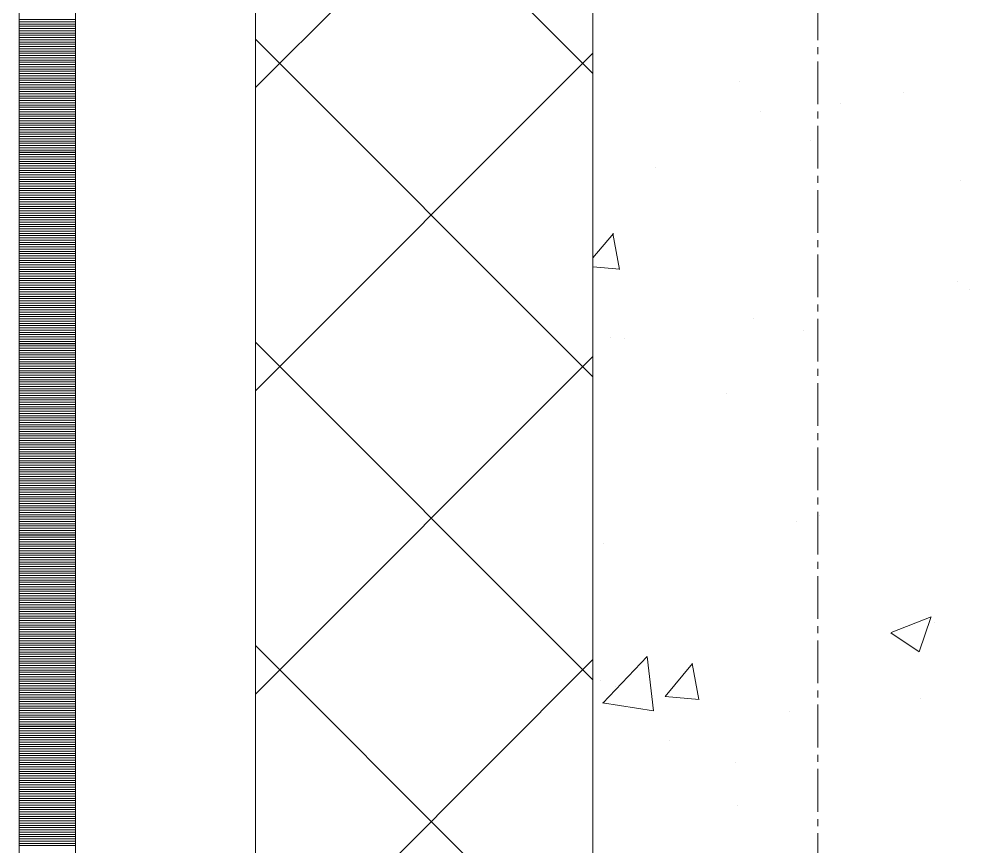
# Model space of a CAD drawing. Header units: millimetres. Extents: x 470010 to 1231400, y -134005 to 421770.
# Drawn here: x 806167.7 to 806595.1, y 146546.5 to 146914.1 of the extents above; entities that cross this region are included whole.
import ezdxf
from ezdxf.enums import TextEntityAlignment as Align

# ---------------------------------------------------------------- set-up
doc = ezdxf.new("R2010")
doc.units = ezdxf.units.MM
doc.linetypes.add('CENTER2', pattern=[28.575, 19.05, -3.175, 3.175, -3.175])
doc.linetypes.add('DASHED', pattern=[19.05, 12.7, -6.35])
doc.layers.get('Defpoints').update_dxf_attribs({"color": 140})
doc.layers.add('АР_Делит', color=120, linetype='Continuous', lineweight=0, plot=False)
for name, color, linetype, lineweight in [('АР_Стены ПЕНОблок', 52, 'Continuous', 20), ('АР_Тонкая', 254, 'Continuous', 5), ('АР_Утеплитель', 31, 'Continuous', 0), ('АР_Штриховка', 8, 'Continuous', 0)]:
    doc.layers.add(name, color=color, linetype=linetype, lineweight=lineweight)
doc.layers.add('РД_Оси_100', color=7, linetype='Continuous', lineweight=0, true_color=0x525252)
doc.styles.add('style1', font='ARIALN.TTF')

# ---------------------------------------------------------------- blocks, each defined once
blk = doc.blocks.new('СОШ_2200_АР_ОСИ_М100_28.05.24')
at = {"layer": 'АР_Делит', "color": 251, "linetype": 'DASHED', "true_color": 0x636466}
blk.add_lwpolyline([(114955, 135155), (114955, -355), (93595.036, -355), (93595.036, 13855), (94145, 13855), (94145, 68320), (66055, 68320), (66055, 13857.73), (83455, 13857.73), (83455, -355), (45245, -355), (45245, 13145), (44695, 13145), (44695, 26755), (45245, 26755), (45245, 68320), (20455, 68320), (20455, 26755), (27955, 26755), (27955, 13145), (-355, 13145), (-355, 100855)], dxfattribs=at)
at = {"layer": 'РД_Оси_100', "color": 251, "linetype": 'CENTER2', "true_color": 0x636466}
blk.add_line((0, -6155), (0, 139938.679), dxfattribs=at)
blk = doc.blocks.new('A$C9108343f')
at = {"layer": 'АР_Стены ПЕНОблок', "color": 18, "linetype": 'Continuous', "lineweight": 20, "true_color": 0x000000}
blk.add_line((140704.09, 313879.49), (140704.09, 237679.49), dxfattribs=at)
at = {"layer": 'АР_Тонкая', "color": 18, "linetype": 'Continuous', "lineweight": 5, "true_color": 0x000000}
for p, q in [((140449.09, 313879.49), (140449.09, 237679.49)), ((140474.09, 313879.49), (140474.09, 237679.49)), ((140474.09, 237679.49), (140474.09, 313879.49)), ((140554.09, 237679.49), (140554.09, 313879.49))]:
    blk.add_line(p, q, dxfattribs=at)
at = {"layer": 'АР_Утеплитель', "color": 18, "linetype": 'Continuous', "lineweight": 0, "true_color": 0x000000}
for p, q in [((140554.09, 313879.49), (140554.09, 237679.49)), ((140704.09, 237679.49), (140704.09, 313879.49))]:
    blk.add_line(p, q, dxfattribs=at)
at = {"layer": 'АР_Штриховка', "color": 18, "linetype": 'Continuous', "lineweight": 0, "true_color": 0x000000}
for p, q in [((140704.09, 247256.28), (140554.09, 247406.28)), ((140554.09, 247249.99), (140704.09, 247399.99)), ((140449.09, 247280.24), (140474.09, 247280.24)), ((140449.09, 247279.24), (140474.09, 247279.24)), ((140449.09, 247278.24), (140474.09, 247278.24)), ((140449.09, 247277.24), (140474.09, 247277.24)), ((140449.09, 247276.24), (140474.09, 247276.24)), ((140449.09, 247275.24), (140474.09, 247275.24)), ((140449.09, 247274.24), (140474.09, 247274.24)), ((140449.09, 247273.24), (140474.09, 247273.24)), ((140449.09, 247272.24), (140474.09, 247272.24)), ((140449.09, 247271.24), (140474.09, 247271.24)), ((140449.09, 247270.24), (140474.09, 247270.24)), ((140704.09, 247121.57), (140554.09, 247271.57)), ((140449.09, 247269.24), (140474.09, 247269.24)), ((140449.09, 247268.24), (140474.09, 247268.24)), ((140449.09, 247267.24), (140474.09, 247267.24)), ((140449.09, 247266.24), (140474.09, 247266.24)), ((140449.09, 247265.24), (140474.09, 247265.24)), ((140554.09, 247115.29), (140704.09, 247265.29)), ((140449.09, 247264.24), (140474.09, 247264.24)), ((140449.09, 247263.24), (140474.09, 247263.24)), ((140449.09, 247262.24), (140474.09, 247262.24)), ((140449.09, 247261.24), (140474.09, 247261.24)), ((140449.09, 247260.24), (140474.09, 247260.24)), ((140449.09, 247259.24), (140474.09, 247259.24)), ((140449.09, 247258.24), (140474.09, 247258.24)), ((140449.09, 247257.24), (140474.09, 247257.24)), ((140449.09, 247256.24), (140474.09, 247256.24)), ((140449.09, 247255.24), (140474.09, 247255.24)), ((140449.09, 247254.24), (140474.09, 247254.24)), ((140449.09, 247253.24), (140474.09, 247253.24)), ((140449.09, 247252.24), (140474.09, 247252.24)), ((140769.19, 247252.65), (140769.19, 247252.65)), ((140449.09, 247251.24), (140474.09, 247251.24)), ((140449.09, 247250.24), (140474.09, 247250.24)), ((140449.09, 247249.24), (140474.09, 247249.24)), ((140449.09, 247248.24), (140474.09, 247248.24)), ((140449.09, 247247.24), (140474.09, 247247.24)), ((140449.09, 247246.24), (140474.09, 247246.24)), ((140449.09, 247245.24), (140474.09, 247245.24)), ((140449.09, 247244.24), (140474.09, 247244.24)), ((140842.21, 247247.71), (140842.21, 247247.71)), ((140449.09, 247243.24), (140474.09, 247243.24)), ((140449.09, 247242.24), (140474.09, 247242.24)), ((140449.09, 247241.24), (140474.09, 247241.24)), ((140449.09, 247240.24), (140474.09, 247240.24)), ((140813.93, 247243.05), (140813.93, 247243.05)), ((140449.09, 247239.24), (140474.09, 247239.24)), ((140449.09, 247238.24), (140474.09, 247238.24)), ((140449.09, 247237.24), (140474.09, 247237.24)), ((140449.09, 247236.24), (140474.09, 247236.24)), ((140449.09, 247235.24), (140474.09, 247235.24)), ((140778.63, 247239.34), (140778.63, 247239.34)), ((140449.09, 247234.24), (140474.09, 247234.24)), ((140449.09, 247233.24), (140474.09, 247233.24)), ((140449.09, 247232.24), (140474.09, 247232.24)), ((140449.09, 247231.24), (140474.09, 247231.24)), ((140449.09, 247230.24), (140474.09, 247230.24)), ((140449.09, 247229.24), (140474.09, 247229.24)), ((140449.09, 247228.24), (140474.09, 247228.24)), ((140449.09, 247227.24), (140474.09, 247227.24)), ((140449.09, 247226.24), (140474.09, 247226.24)), ((140449.09, 247225.24), (140474.09, 247225.24)), ((140449.09, 247224.24), (140474.09, 247224.24)), ((140449.09, 247223.24), (140474.09, 247223.24)), ((140800.62, 247226.5), (140800.62, 247226.5)), ((140449.09, 247222.24), (140474.09, 247222.24)), ((140449.09, 247221.24), (140474.09, 247221.24)), ((140449.09, 247220.24), (140474.09, 247220.24)), ((140449.09, 247219.24), (140474.09, 247219.24)), ((140449.09, 247218.24), (140474.09, 247218.24)), ((140449.09, 247217.24), (140474.09, 247217.24)), ((140449.09, 247216.24), (140474.09, 247216.24)), ((140449.09, 247215.24), (140474.09, 247215.24)), ((140449.09, 247214.24), (140474.09, 247214.24)), ((140731.89, 247214.66), (140731.89, 247214.66)), ((140449.09, 247213.24), (140474.09, 247213.24)), ((140449.09, 247212.24), (140474.09, 247212.24)), ((140449.09, 247211.24), (140474.09, 247211.24)), ((140449.09, 247210.24), (140474.09, 247210.24)), ((140449.09, 247209.24), (140474.09, 247209.24)), ((140449.09, 247208.24), (140474.09, 247208.24)), ((140449.09, 247207.24), (140474.09, 247207.24)), ((140449.09, 247206.24), (140474.09, 247206.24)), ((140449.09, 247205.24), (140474.09, 247205.24)), ((140867.48, 247208.93), (140867.48, 247208.93)), ((140449.09, 247204.24), (140474.09, 247204.24)), ((140449.09, 247203.24), (140474.09, 247203.24)), ((140449.09, 247202.24), (140474.09, 247202.24)), ((140449.09, 247201.24), (140474.09, 247201.24)), ((140449.09, 247200.24), (140474.09, 247200.24)), ((140449.09, 247199.24), (140474.09, 247199.24)), ((140449.09, 247198.24), (140474.09, 247198.24)), ((140449.09, 247197.24), (140474.09, 247197.24)), ((140449.09, 247196.24), (140474.09, 247196.24)), ((140449.09, 247195.24), (140474.09, 247195.24)), ((140449.09, 247194.24), (140474.09, 247194.24)), ((140449.09, 247193.24), (140474.09, 247193.24)), ((140449.09, 247192.24), (140474.09, 247192.24)), ((140449.09, 247191.24), (140474.09, 247191.24)), ((140449.09, 247190.24), (140474.09, 247190.24)), ((140449.09, 247189.24), (140474.09, 247189.24)), ((140449.09, 247188.24), (140474.09, 247188.24)), ((140449.09, 247187.24), (140474.09, 247187.24)), ((140449.09, 247186.24), (140474.09, 247186.24)), ((140449.09, 247185.24), (140474.09, 247185.24)), ((140449.09, 247184.24), (140474.09, 247184.24)), ((140704.09, 247174.42), (140713.15, 247185.21)), ((140715.85, 247169.24), (140712.92, 247185.16)), ((140449.09, 247183.24), (140474.09, 247183.24)), ((140449.09, 247182.24), (140474.09, 247182.24)), ((140449.09, 247181.24), (140474.09, 247181.24)), ((140449.09, 247180.24), (140474.09, 247180.24)), ((140449.09, 247179.24), (140474.09, 247179.24)), ((140449.09, 247178.24), (140474.09, 247178.24)), ((140449.09, 247177.24), (140474.09, 247177.24)), ((140449.09, 247176.24), (140474.09, 247176.24)), ((140449.09, 247175.24), (140474.09, 247175.24)), ((140449.09, 247174.24), (140474.09, 247174.24)), ((140449.09, 247173.24), (140474.09, 247173.24)), ((140449.09, 247172.24), (140474.09, 247172.24)), ((140449.09, 247171.24), (140474.09, 247171.24)), ((140449.09, 247170.24), (140474.09, 247170.24)), ((140449.09, 247169.24), (140474.09, 247169.24)), ((140449.09, 247168.24), (140474.09, 247168.24)), ((140449.09, 247167.24), (140474.09, 247167.24)), ((140704.09, 247170.33), (140716.08, 247169.28)), ((140449.09, 247166.24), (140474.09, 247166.24)), ((140449.09, 247165.24), (140474.09, 247165.24)), ((140449.09, 247164.24), (140474.09, 247164.24)), ((140449.09, 247163.24), (140474.09, 247163.24)), ((140866.19, 247163.76), (140866.19, 247163.76)), ((140449.09, 247162.24), (140474.09, 247162.24)), ((140449.09, 247161.24), (140474.09, 247161.24)), ((140449.09, 247160.24), (140474.09, 247160.24)), ((140449.09, 247159.24), (140474.09, 247159.24)), ((140449.09, 247158.24), (140474.09, 247158.24)), ((140871.59, 247160.19), (140871.59, 247160.19)), ((140449.09, 247157.24), (140474.09, 247157.24)), ((140449.09, 247156.24), (140474.09, 247156.24)), ((140449.09, 247155.24), (140474.09, 247155.24)), ((140449.09, 247154.24), (140474.09, 247154.24)), ((140449.09, 247153.24), (140474.09, 247153.24)), ((140449.09, 247152.24), (140474.09, 247152.24)), ((140449.09, 247151.24), (140474.09, 247151.24)), ((140449.09, 247150.24), (140474.09, 247150.24)), ((140449.09, 247149.24), (140474.09, 247149.24)), ((140449.09, 247148.24), (140474.09, 247148.24)), ((140449.09, 247147.24), (140474.09, 247147.24)), ((140449.09, 247146.24), (140474.09, 247146.24)), ((140775.39, 247147.53), (140775.39, 247147.53)), ((140449.09, 247145.24), (140474.09, 247145.24)), ((140449.09, 247144.24), (140474.09, 247144.24)), ((140449.09, 247143.24), (140474.09, 247143.24)), ((140449.09, 247142.24), (140474.09, 247142.24)), ((140449.09, 247141.24), (140474.09, 247141.24)), ((140797.53, 247141.95), (140797.53, 247141.95)), ((140449.09, 247140.24), (140474.09, 247140.24)), ((140449.09, 247139.24), (140474.09, 247139.24)), ((140449.09, 247138.24), (140474.09, 247138.24)), ((140449.09, 247137.24), (140474.09, 247137.24)), ((140704.09, 246986.87), (140554.09, 247136.87)), ((140711.81, 247139.16), (140711.81, 247139.16)), ((140718.06, 247138.34), (140718.06, 247138.34)), ((140449.09, 247136.24), (140474.09, 247136.24)), ((140449.09, 247135.24), (140474.09, 247135.24)), ((140449.09, 247134.24), (140474.09, 247134.24)), ((140449.09, 247133.24), (140474.09, 247133.24)), ((140449.09, 247132.24), (140474.09, 247132.24)), ((140449.09, 247131.24), (140474.09, 247131.24)), ((140449.09, 247130.24), (140474.09, 247130.24)), ((140449.09, 247129.24), (140474.09, 247129.24)), ((140554.09, 246980.58), (140704.09, 247130.58)), ((140449.09, 247128.24), (140474.09, 247128.24)), ((140449.09, 247127.24), (140474.09, 247127.24)), ((140449.09, 247126.24), (140474.09, 247126.24)), ((140449.09, 247125.24), (140474.09, 247125.24)), ((140449.09, 247124.24), (140474.09, 247124.24)), ((140449.09, 247123.24), (140474.09, 247123.24)), ((140449.09, 247122.24), (140474.09, 247122.24)), ((140449.09, 247121.24), (140474.09, 247121.24)), ((140449.09, 247120.24), (140474.09, 247120.24)), ((140449.09, 247119.24), (140474.09, 247119.24)), ((140449.09, 247118.24), (140474.09, 247118.24)), ((140449.09, 247117.24), (140474.09, 247117.24)), ((140449.09, 247116.24), (140474.09, 247116.24)), ((140449.09, 247115.24), (140474.09, 247115.24)), ((140449.09, 247114.24), (140474.09, 247114.24)), ((140449.09, 247113.24), (140474.09, 247113.24)), ((140449.09, 247112.24), (140474.09, 247112.24)), ((140449.09, 247111.24), (140474.09, 247111.24)), ((140763.39, 247113.94), (140763.39, 247113.94)), ((140449.09, 247110.24), (140474.09, 247110.24)), ((140449.09, 247109.24), (140474.09, 247109.24)), ((140449.09, 247108.24), (140474.09, 247108.24)), ((140449.09, 247107.24), (140474.09, 247107.24)), ((140449.09, 247106.24), (140474.09, 247106.24)), ((140449.09, 247105.24), (140474.09, 247105.24)), ((140449.09, 247104.24), (140474.09, 247104.24)), ((140449.09, 247103.24), (140474.09, 247103.24)), ((140449.09, 247102.24), (140474.09, 247102.24)), ((140449.09, 247101.24), (140474.09, 247101.24)), ((140449.09, 247100.24), (140474.09, 247100.24)), ((140449.09, 247099.24), (140474.09, 247099.24)), ((140449.09, 247098.24), (140474.09, 247098.24)), ((140449.09, 247097.24), (140474.09, 247097.24)), ((140449.09, 247096.24), (140474.09, 247096.24)), ((140449.09, 247095.24), (140474.09, 247095.24)), ((140449.09, 247094.24), (140474.09, 247094.24)), ((140449.09, 247093.24), (140474.09, 247093.24)), ((140449.09, 247092.24), (140474.09, 247092.24)), ((140449.09, 247091.24), (140474.09, 247091.24)), ((140449.09, 247090.24), (140474.09, 247090.24)), ((140449.09, 247089.24), (140474.09, 247089.24)), ((140449.09, 247088.24), (140474.09, 247088.24)), ((140449.09, 247087.24), (140474.09, 247087.24)), ((140449.09, 247086.24), (140474.09, 247086.24)), ((140449.09, 247085.24), (140474.09, 247085.24)), ((140449.09, 247084.24), (140474.09, 247084.24)), ((140449.09, 247083.24), (140474.09, 247083.24)), ((140449.09, 247082.24), (140474.09, 247082.24)), ((140449.09, 247081.24), (140474.09, 247081.24)), ((140449.09, 247080.24), (140474.09, 247080.24)), ((140449.09, 247079.24), (140474.09, 247079.24)), ((140449.09, 247078.24), (140474.09, 247078.24)), ((140449.09, 247077.24), (140474.09, 247077.24)), ((140449.09, 247076.24), (140474.09, 247076.24)), ((140449.09, 247075.24), (140474.09, 247075.24)), ((140449.09, 247074.24), (140474.09, 247074.24)), ((140449.09, 247073.24), (140474.09, 247073.24)), ((140449.09, 247072.24), (140474.09, 247072.24)), ((140449.09, 247071.24), (140474.09, 247071.24)), ((140449.09, 247070.24), (140474.09, 247070.24)), ((140449.09, 247069.24), (140474.09, 247069.24)), ((140449.09, 247068.24), (140474.09, 247068.24)), ((140449.09, 247067.24), (140474.09, 247067.24)), ((140449.09, 247066.24), (140474.09, 247066.24)), ((140449.09, 247065.24), (140474.09, 247065.24)), ((140449.09, 247064.24), (140474.09, 247064.24)), ((140449.09, 247063.24), (140474.09, 247063.24)), ((140449.09, 247062.24), (140474.09, 247062.24)), ((140449.09, 247061.24), (140474.09, 247061.24)), ((140449.09, 247060.24), (140474.09, 247060.24)), ((140804.77, 247060.01), (140804.77, 247060.01)), ((140449.09, 247059.24), (140474.09, 247059.24)), ((140449.09, 247058.24), (140474.09, 247058.24)), ((140449.09, 247057.24), (140474.09, 247057.24)), ((140449.09, 247056.24), (140474.09, 247056.24)), ((140794.44, 247057.39), (140794.44, 247057.39)), ((140449.09, 247055.24), (140474.09, 247055.24)), ((140449.09, 247054.24), (140474.09, 247054.24)), ((140449.09, 247053.24), (140474.09, 247053.24)), ((140449.09, 247052.24), (140474.09, 247052.24)), ((140449.09, 247051.24), (140474.09, 247051.24)), ((140449.09, 247050.24), (140474.09, 247050.24)), ((140449.09, 247049.24), (140474.09, 247049.24)), ((140449.09, 247048.24), (140474.09, 247048.24)), ((140449.09, 247047.24), (140474.09, 247047.24)), ((140708.58, 247047.35), (140708.58, 247047.35)), ((140449.09, 247046.24), (140474.09, 247046.24)), ((140449.09, 247045.24), (140474.09, 247045.24)), ((140449.09, 247044.24), (140474.09, 247044.24)), ((140449.09, 247043.24), (140474.09, 247043.24)), ((140449.09, 247042.24), (140474.09, 247042.24)), ((140449.09, 247041.24), (140474.09, 247041.24)), ((140449.09, 247040.24), (140474.09, 247040.24)), ((140449.09, 247039.24), (140474.09, 247039.24)), ((140449.09, 247038.24), (140474.09, 247038.24)), ((140449.09, 247037.24), (140474.09, 247037.24)), ((140449.09, 247036.24), (140474.09, 247036.24)), ((140449.09, 247035.24), (140474.09, 247035.24)), ((140449.09, 247034.24), (140474.09, 247034.24)), ((140449.09, 247033.24), (140474.09, 247033.24)), ((140449.09, 247032.24), (140474.09, 247032.24)), ((140449.09, 247031.24), (140474.09, 247031.24)), ((140449.09, 247030.24), (140474.09, 247030.24)), ((140449.09, 247029.24), (140474.09, 247029.24)), ((140449.09, 247028.24), (140474.09, 247028.24)), ((140449.09, 247027.24), (140474.09, 247027.24)), ((140449.09, 247026.24), (140474.09, 247026.24)), ((140449.09, 247025.24), (140474.09, 247025.24)), ((140449.09, 247024.24), (140474.09, 247024.24)), ((140449.09, 247023.24), (140474.09, 247023.24)), ((140449.09, 247022.24), (140474.09, 247022.24)), ((140449.09, 247021.24), (140474.09, 247021.24)), ((140449.09, 247020.24), (140474.09, 247020.24)), ((140449.09, 247019.24), (140474.09, 247019.24)), ((140449.09, 247018.24), (140474.09, 247018.24)), ((140449.09, 247017.24), (140474.09, 247017.24)), ((140449.09, 247016.24), (140474.09, 247016.24)), ((140449.09, 247015.24), (140474.09, 247015.24)), ((140449.09, 247014.24), (140474.09, 247014.24)), ((140449.09, 247013.24), (140474.09, 247013.24)), ((140836.56, 247008), (140854.34, 247014.83)), ((140849.11, 246999.29), (140854.26, 247014.64)), ((140449.09, 247012.24), (140474.09, 247012.24)), ((140449.09, 247011.24), (140474.09, 247011.24)), ((140449.09, 247010.24), (140474.09, 247010.24)), ((140449.09, 247009.24), (140474.09, 247009.24)), ((140855.71, 247012.21), (140855.71, 247012.21)), ((140449.09, 247008.24), (140474.09, 247008.24)), ((140449.09, 247007.24), (140474.09, 247007.24)), ((140449.09, 247006.24), (140474.09, 247006.24)), ((140449.09, 247005.24), (140474.09, 247005.24)), ((140836.47, 247007.82), (140849.11, 246999.29)), ((140449.09, 247004.24), (140474.09, 247004.24)), ((140449.09, 247003.24), (140474.09, 247003.24)), ((140449.09, 247002.24), (140474.09, 247002.24)), ((140449.09, 247001.24), (140474.09, 247001.24)), ((140449.09, 247000.24), (140474.09, 247000.24)), ((140704.09, 246852.17), (140554.09, 247002.17)), ((140449.09, 246999.24), (140474.09, 246999.24)), ((140449.09, 246998.24), (140474.09, 246998.24)), ((140449.09, 246997.24), (140474.09, 246997.24)), ((140449.09, 246996.24), (140474.09, 246996.24)), ((140554.09, 246845.88), (140704.09, 246995.88)), ((140708.43, 246976.59), (140728.22, 246997.21)), ((140730.98, 246973.08), (140728.18, 246997.2)), ((140449.09, 246995.24), (140474.09, 246995.24)), ((140449.09, 246994.24), (140474.09, 246994.24)), ((140449.09, 246993.24), (140474.09, 246993.24)), ((140449.09, 246992.24), (140474.09, 246992.24)), ((140736.15, 246979.56), (140748.39, 246994.15)), ((140751.1, 246978.18), (140748.16, 246994.1)), ((140449.09, 246991.24), (140474.09, 246991.24)), ((140449.09, 246990.24), (140474.09, 246990.24)), ((140449.09, 246989.24), (140474.09, 246989.24)), ((140449.09, 246988.24), (140474.09, 246988.24)), ((140449.09, 246987.24), (140474.09, 246987.24)), ((140449.09, 246986.24), (140474.09, 246986.24)), ((140449.09, 246985.24), (140474.09, 246985.24)), ((140449.09, 246984.24), (140474.09, 246984.24)), ((140449.09, 246983.24), (140474.09, 246983.24)), ((140707.58, 246986.78), (140707.58, 246986.78)), ((140713.93, 246984.14), (140713.93, 246984.14)), ((140449.09, 246982.24), (140474.09, 246982.24)), ((140449.09, 246981.24), (140474.09, 246981.24)), ((140449.09, 246980.24), (140474.09, 246980.24)), ((140449.09, 246979.24), (140474.09, 246979.24)), ((140736.15, 246979.55), (140751.33, 246978.22)), ((140449.09, 246978.24), (140474.09, 246978.24)), ((140449.09, 246977.24), (140474.09, 246977.24)), ((140449.09, 246976.24), (140474.09, 246976.24)), ((140449.09, 246975.24), (140474.09, 246975.24)), ((140708.4, 246976.65), (140730.99, 246973.15)), ((140849.52, 246978.41), (140849.52, 246978.41)), ((140449.09, 246974.24), (140474.09, 246974.24)), ((140449.09, 246973.24), (140474.09, 246973.24)), ((140449.09, 246972.24), (140474.09, 246972.24)), ((140449.09, 246971.24), (140474.09, 246971.24)), ((140449.09, 246970.24), (140474.09, 246970.24)), ((140791.35, 246972.84), (140791.35, 246972.84)), ((140449.09, 246969.24), (140474.09, 246969.24)), ((140449.09, 246968.24), (140474.09, 246968.24)), ((140449.09, 246967.24), (140474.09, 246967.24)), ((140449.09, 246966.24), (140474.09, 246966.24)), ((140449.09, 246965.24), (140474.09, 246965.24)), ((140449.09, 246964.24), (140474.09, 246964.24)), ((140449.09, 246963.24), (140474.09, 246963.24)), ((140449.09, 246962.24), (140474.09, 246962.24)), ((140449.09, 246961.24), (140474.09, 246961.24)), ((140449.09, 246960.24), (140474.09, 246960.24)), ((140449.09, 246959.24), (140474.09, 246959.24)), ((140449.09, 246958.24), (140474.09, 246958.24)), ((140737.95, 246959.83), (140737.95, 246959.83)), ((140449.09, 246957.24), (140474.09, 246957.24)), ((140449.09, 246956.24), (140474.09, 246956.24)), ((140449.09, 246955.24), (140474.09, 246955.24)), ((140449.09, 246954.24), (140474.09, 246954.24)), ((140449.09, 246953.24), (140474.09, 246953.24)), ((140449.09, 246952.24), (140474.09, 246952.24)), ((140449.09, 246951.24), (140474.09, 246951.24)), ((140449.09, 246950.24), (140474.09, 246950.24)), ((140449.09, 246949.24), (140474.09, 246949.24)), ((140767.49, 246950.02), (140767.49, 246950.02)), ((140449.09, 246948.24), (140474.09, 246948.24)), ((140449.09, 246947.24), (140474.09, 246947.24)), ((140449.09, 246946.24), (140474.09, 246946.24)), ((140449.09, 246945.24), (140474.09, 246945.24)), ((140449.09, 246944.24), (140474.09, 246944.24)), ((140449.09, 246943.24), (140474.09, 246943.24)), ((140449.09, 246942.24), (140474.09, 246942.24)), ((140449.09, 246941.24), (140474.09, 246941.24)), ((140449.09, 246940.24), (140474.09, 246940.24)), ((140449.09, 246939.24), (140474.09, 246939.24)), ((140449.09, 246938.24), (140474.09, 246938.24)), ((140449.09, 246937.24), (140474.09, 246937.24)), ((140449.09, 246936.24), (140474.09, 246936.24)), ((140449.09, 246935.24), (140474.09, 246935.24)), ((140449.09, 246934.24), (140474.09, 246934.24)), ((140449.09, 246933.24), (140474.09, 246933.24)), ((140449.09, 246932.24), (140474.09, 246932.24)), ((140449.09, 246931.24), (140474.09, 246931.24)), ((140449.09, 246930.24), (140474.09, 246930.24)), ((140449.09, 246929.24), (140474.09, 246929.24)), ((140449.09, 246928.24), (140474.09, 246928.24)), ((140768.44, 246931.01), (140768.44, 246931.01)), ((140449.09, 246927.24), (140474.09, 246927.24)), ((140449.09, 246926.24), (140474.09, 246926.24)), ((140449.09, 246925.24), (140474.09, 246925.24)), ((140449.09, 246924.24), (140474.09, 246924.24)), ((140449.09, 246923.24), (140474.09, 246923.24)), ((140449.09, 246922.24), (140474.09, 246922.24)), ((140449.09, 246921.24), (140474.09, 246921.24)), ((140449.09, 246920.24), (140474.09, 246920.24)), ((140449.09, 246919.24), (140474.09, 246919.24)), ((140449.09, 246918.24), (140474.09, 246918.24)), ((140449.09, 246917.24), (140474.09, 246917.24)), ((140449.09, 246916.24), (140474.09, 246916.24)), ((140449.09, 246915.24), (140474.09, 246915.24)), ((140449.09, 246914.24), (140474.09, 246914.24)), ((140449.09, 246913.24), (140474.09, 246913.24))]:
    blk.add_line(p, q, dxfattribs=at)
at = {"layer": 'РД_Оси_100'}
blk.add_blockref('СОШ_2200_АР_ОСИ_М100_28.05.24', (140804.09, 223079.49), dxfattribs=at)
at = {"layer": 'Defpoints', "color": 18, "true_color": 0x000000, "style": 'style1'}
for p in [(143949.34, 316089.12), (143974.98, 281639.5), (143890.4, 273244.71), (143839.99, 264276.81), (143967.75, 254892.38), (12251.96, 104178.14), (12382.58, 96023.14)]:
    blk.add_attdef('АР-ПОМЕЩЕНИЕ:НАИМЕНОВАНИЕ', text='', height=100, dxfattribs=at).set_placement(p, align=Align.MIDDLE)
at = {"layer": 'Defpoints', "color": 18, "true_color": 0x000000, "style": 'style1', "flags": 8}
for p in [(143951.3, 279099.09), (143848.34, 269251.11), (143875.33, 260094.25), (144049.74, 250824.7), (163419.28, 238153.36), (155897.46, 237965.97), (183037.2, 237965.97), (143342.94, 237876.19)]:
    blk.add_attdef('АР-ПОМЕЩЕНИЕ:НАИМЕНОВАНИЕ', text='', height=100, dxfattribs=at).set_placement(p, align=Align.MIDDLE)

msp = doc.modelspace()

# ---------------------------------------------------------------- linework, layer by layer
at = {"layer": 'АР_Стены ПЕНОблок', "color": 18, "linetype": 'Continuous', "lineweight": 20, "true_color": 0x000000}
msp.add_line((806422.706, 213513.251), (806422.706, 137313.251), dxfattribs=at)
at = {"layer": 'АР_Тонкая', "color": 18, "linetype": 'Continuous', "lineweight": 5, "true_color": 0x000000}
for p, q in [((806167.706, 213513.251), (806167.706, 137313.251)), ((806192.706, 213513.251), (806192.706, 137313.251)), ((806192.706, 137313.251), (806192.706, 213513.251)), ((806272.706, 137313.251), (806272.706, 213513.251))]:
    msp.add_line(p, q, dxfattribs=at)
at = {"layer": 'АР_Утеплитель', "color": 18, "linetype": 'Continuous', "lineweight": 0, "true_color": 0x000000}
for p, q in [((806272.706, 213513.251), (806272.706, 137313.251)), ((806422.706, 137313.251), (806422.706, 213513.251))]:
    msp.add_line(p, q, dxfattribs=at)
at = {"layer": 'АР_Штриховка', "color": 18, "linetype": 'Continuous', "lineweight": 0, "true_color": 0x000000}
for p, q in [((806422.706, 146890.035), (806272.706, 147040.035)), ((806272.706, 146883.748), (806422.706, 147033.748)), ((806167.706, 146914), (806192.706, 146914)), ((806167.706, 146913), (806192.706, 146913)), ((806167.706, 146912), (806192.706, 146912)), ((806167.706, 146911), (806192.706, 146911)), ((806167.706, 146910), (806192.706, 146910)), ((806167.706, 146909), (806192.706, 146909)), ((806167.706, 146908), (806192.706, 146908)), ((806167.706, 146907), (806192.706, 146907)), ((806167.706, 146906), (806192.706, 146906)), ((806167.706, 146905), (806192.706, 146905)), ((806422.706, 146755.331), (806272.706, 146905.331)), ((806167.706, 146904), (806192.706, 146904)), ((806167.706, 146903), (806192.706, 146903)), ((806167.706, 146902), (806192.706, 146902)), ((806167.706, 146901), (806192.706, 146901)), ((806167.706, 146900), (806192.706, 146900)), ((806167.706, 146899), (806192.706, 146899)), ((806167.706, 146898), (806192.706, 146898)), ((806167.706, 146897), (806192.706, 146897)), ((806167.706, 146896), (806192.706, 146896)), ((806272.706, 146749.044), (806422.706, 146899.044)), ((806167.706, 146895), (806192.706, 146895)), ((806167.706, 146894), (806192.706, 146894)), ((806167.706, 146893), (806192.706, 146893)), ((806167.706, 146892), (806192.706, 146892)), ((806167.706, 146891), (806192.706, 146891)), ((806167.706, 146890), (806192.706, 146890)), ((806167.706, 146889), (806192.706, 146889)), ((806167.706, 146888), (806192.706, 146888)), ((806167.706, 146887), (806192.706, 146887)), ((806167.706, 146886), (806192.706, 146886)), ((806167.706, 146885), (806192.706, 146885)), ((806167.706, 146884), (806192.706, 146884)), ((806167.706, 146883), (806192.706, 146883)), ((806167.706, 146882), (806192.706, 146882)), ((806167.706, 146881), (806192.706, 146881)), ((806167.706, 146880), (806192.706, 146880)), ((806167.706, 146879), (806192.706, 146879)), ((806167.706, 146878), (806192.706, 146878)), ((806167.706, 146877), (806192.706, 146877)), ((806167.706, 146876), (806192.706, 146876)), ((806167.706, 146875), (806192.706, 146875)), ((806167.706, 146874), (806192.706, 146874)), ((806167.706, 146873), (806192.706, 146873)), ((806167.706, 146872), (806192.706, 146872)), ((806167.706, 146871), (806192.706, 146871)), ((806167.706, 146870), (806192.706, 146870)), ((806167.706, 146869), (806192.706, 146869)), ((806167.706, 146868), (806192.706, 146868)), ((806167.706, 146867), (806192.706, 146867)), ((806167.706, 146866), (806192.706, 146866)), ((806167.706, 146865), (806192.706, 146865)), ((806167.706, 146864), (806192.706, 146864)), ((806167.706, 146863), (806192.706, 146863)), ((806167.706, 146862), (806192.706, 146862)), ((806167.706, 146861), (806192.706, 146861)), ((806167.706, 146860), (806192.706, 146860)), ((806167.706, 146859), (806192.706, 146859)), ((806167.706, 146858), (806192.706, 146858)), ((806167.706, 146857), (806192.706, 146857)), ((806167.706, 146856), (806192.706, 146856)), ((806167.706, 146855), (806192.706, 146855)), ((806167.706, 146854), (806192.706, 146854)), ((806167.706, 146853), (806192.706, 146853)), ((806167.706, 146852), (806192.706, 146852)), ((806167.706, 146851), (806192.706, 146851)), ((806167.706, 146850), (806192.706, 146850)), ((806167.706, 146849), (806192.706, 146849)), ((806167.706, 146848), (806192.706, 146848)), ((806167.706, 146847), (806192.706, 146847)), ((806167.706, 146846), (806192.706, 146846)), ((806167.706, 146845), (806192.706, 146845)), ((806167.706, 146844), (806192.706, 146844)), ((806167.706, 146843), (806192.706, 146843)), ((806167.706, 146842), (806192.706, 146842)), ((806167.706, 146841), (806192.706, 146841)), ((806167.706, 146840), (806192.706, 146840)), ((806167.706, 146839), (806192.706, 146839)), ((806167.706, 146838), (806192.706, 146838)), ((806167.706, 146837), (806192.706, 146837)), ((806167.706, 146836), (806192.706, 146836)), ((806167.706, 146835), (806192.706, 146835)), ((806167.706, 146834), (806192.706, 146834)), ((806167.706, 146833), (806192.706, 146833)), ((806167.706, 146832), (806192.706, 146832)), ((806167.706, 146831), (806192.706, 146831)), ((806167.706, 146830), (806192.706, 146830)), ((806167.706, 146829), (806192.706, 146829)), ((806167.706, 146828), (806192.706, 146828)), ((806167.706, 146827), (806192.706, 146827)), ((806167.706, 146826), (806192.706, 146826)), ((806167.706, 146825), (806192.706, 146825)), ((806167.706, 146824), (806192.706, 146824)), ((806167.706, 146823), (806192.706, 146823)), ((806167.706, 146822), (806192.706, 146822)), ((806167.706, 146821), (806192.706, 146821)), ((806167.706, 146820), (806192.706, 146820)), ((806167.706, 146819), (806192.706, 146819)), ((806422.706, 146808.179), (806431.76, 146818.969)), ((806434.466, 146802.995), (806431.529, 146818.917)), ((806167.706, 146818), (806192.706, 146818)), ((806167.706, 146817), (806192.706, 146817)), ((806167.706, 146816), (806192.706, 146816)), ((806167.706, 146815), (806192.706, 146815)), ((806167.706, 146814), (806192.706, 146814)), ((806167.706, 146813), (806192.706, 146813)), ((806167.706, 146812), (806192.706, 146812)), ((806167.706, 146811), (806192.706, 146811)), ((806167.706, 146810), (806192.706, 146810)), ((806167.706, 146809), (806192.706, 146809)), ((806167.706, 146808), (806192.706, 146808)), ((806167.706, 146807), (806192.706, 146807)), ((806167.706, 146806), (806192.706, 146806)), ((806167.706, 146805), (806192.706, 146805)), ((806167.706, 146804), (806192.706, 146804)), ((806167.706, 146803), (806192.706, 146803)), ((806167.706, 146802), (806192.706, 146802)), ((806422.706, 146804.087), (806434.696, 146803.038)), ((806167.706, 146801), (806192.706, 146801)), ((806167.706, 146800), (806192.706, 146800)), ((806167.706, 146799), (806192.706, 146799)), ((806167.706, 146798), (806192.706, 146798)), ((806167.706, 146797), (806192.706, 146797)), ((806167.706, 146796), (806192.706, 146796)), ((806167.706, 146795), (806192.706, 146795)), ((806167.706, 146794), (806192.706, 146794)), ((806167.706, 146793), (806192.706, 146793)), ((806167.706, 146792), (806192.706, 146792)), ((806167.706, 146791), (806192.706, 146791)), ((806167.706, 146790), (806192.706, 146790)), ((806167.706, 146789), (806192.706, 146789)), ((806167.706, 146788), (806192.706, 146788)), ((806167.706, 146787), (806192.706, 146787)), ((806167.706, 146786), (806192.706, 146786)), ((806167.706, 146785), (806192.706, 146785)), ((806167.706, 146784), (806192.706, 146784)), ((806167.706, 146783), (806192.706, 146783)), ((806167.706, 146782), (806192.706, 146782)), ((806167.706, 146781), (806192.706, 146781)), ((806167.706, 146780), (806192.706, 146780)), ((806167.706, 146779), (806192.706, 146779)), ((806167.706, 146778), (806192.706, 146778)), ((806167.706, 146777), (806192.706, 146777)), ((806167.706, 146776), (806192.706, 146776)), ((806167.706, 146775), (806192.706, 146775)), ((806167.706, 146774), (806192.706, 146774)), ((806167.706, 146773), (806192.706, 146773)), ((806167.706, 146772), (806192.706, 146772)), ((806167.706, 146771), (806192.706, 146771)), ((806167.706, 146770), (806192.706, 146770)), ((806167.706, 146769), (806192.706, 146769)), ((806167.706, 146768), (806192.706, 146768)), ((806422.706, 146620.627), (806272.706, 146770.627)), ((806167.706, 146767), (806192.706, 146767)), ((806167.706, 146766), (806192.706, 146766)), ((806167.706, 146765), (806192.706, 146765)), ((806167.706, 146764), (806192.706, 146764)), ((806272.706, 146614.34), (806422.706, 146764.34)), ((806167.706, 146763), (806192.706, 146763)), ((806167.706, 146762), (806192.706, 146762)), ((806167.706, 146761), (806192.706, 146761)), ((806167.706, 146760), (806192.706, 146760)), ((806167.706, 146759), (806192.706, 146759)), ((806167.706, 146758), (806192.706, 146758)), ((806167.706, 146757), (806192.706, 146757)), ((806167.706, 146756), (806192.706, 146756)), ((806167.706, 146755), (806192.706, 146755)), ((806167.706, 146754), (806192.706, 146754)), ((806167.706, 146753), (806192.706, 146753)), ((806167.706, 146752), (806192.706, 146752)), ((806167.706, 146751), (806192.706, 146751)), ((806167.706, 146750), (806192.706, 146750)), ((806167.706, 146749), (806192.706, 146749)), ((806167.706, 146748), (806192.706, 146748)), ((806167.706, 146747), (806192.706, 146747)), ((806167.706, 146746), (806192.706, 146746)), ((806167.706, 146745), (806192.706, 146745)), ((806167.706, 146744), (806192.706, 146744)), ((806167.706, 146743), (806192.706, 146743)), ((806167.706, 146742), (806192.706, 146742)), ((806167.706, 146741), (806192.706, 146741)), ((806167.706, 146740), (806192.706, 146740)), ((806167.706, 146739), (806192.706, 146739)), ((806167.706, 146738), (806192.706, 146738)), ((806167.706, 146737), (806192.706, 146737)), ((806167.706, 146736), (806192.706, 146736)), ((806167.706, 146735), (806192.706, 146735)), ((806167.706, 146734), (806192.706, 146734)), ((806167.706, 146733), (806192.706, 146733)), ((806167.706, 146732), (806192.706, 146732)), ((806167.706, 146731), (806192.706, 146731)), ((806167.706, 146730), (806192.706, 146730)), ((806167.706, 146729), (806192.706, 146729)), ((806167.706, 146728), (806192.706, 146728)), ((806167.706, 146727), (806192.706, 146727)), ((806167.706, 146726), (806192.706, 146726)), ((806167.706, 146725), (806192.706, 146725)), ((806167.706, 146724), (806192.706, 146724)), ((806167.706, 146723), (806192.706, 146723)), ((806167.706, 146722), (806192.706, 146722)), ((806167.706, 146721), (806192.706, 146721)), ((806167.706, 146720), (806192.706, 146720)), ((806167.706, 146719), (806192.706, 146719)), ((806167.706, 146718), (806192.706, 146718)), ((806167.706, 146717), (806192.706, 146717)), ((806167.706, 146716), (806192.706, 146716)), ((806167.706, 146715), (806192.706, 146715)), ((806167.706, 146714), (806192.706, 146714)), ((806167.706, 146713), (806192.706, 146713)), ((806167.706, 146712), (806192.706, 146712)), ((806167.706, 146711), (806192.706, 146711)), ((806167.706, 146710), (806192.706, 146710)), ((806167.706, 146709), (806192.706, 146709)), ((806167.706, 146708), (806192.706, 146708)), ((806167.706, 146707), (806192.706, 146707)), ((806167.706, 146706), (806192.706, 146706)), ((806167.706, 146705), (806192.706, 146705)), ((806167.706, 146704), (806192.706, 146704)), ((806167.706, 146703), (806192.706, 146703)), ((806167.706, 146702), (806192.706, 146702)), ((806167.706, 146701), (806192.706, 146701)), ((806167.706, 146700), (806192.706, 146700)), ((806167.706, 146699), (806192.706, 146699)), ((806167.706, 146698), (806192.706, 146698)), ((806167.706, 146697), (806192.706, 146697)), ((806167.706, 146696), (806192.706, 146696)), ((806167.706, 146695), (806192.706, 146695)), ((806167.706, 146694), (806192.706, 146694)), ((806167.706, 146693), (806192.706, 146693)), ((806167.706, 146692), (806192.706, 146692)), ((806167.706, 146691), (806192.706, 146691)), ((806167.706, 146690), (806192.706, 146690)), ((806167.706, 146689), (806192.706, 146689)), ((806167.706, 146688), (806192.706, 146688)), ((806167.706, 146687), (806192.706, 146687)), ((806167.706, 146686), (806192.706, 146686)), ((806167.706, 146685), (806192.706, 146685)), ((806167.706, 146684), (806192.706, 146684)), ((806167.706, 146683), (806192.706, 146683)), ((806167.706, 146682), (806192.706, 146682)), ((806167.706, 146681), (806192.706, 146681)), ((806167.706, 146680), (806192.706, 146680)), ((806167.706, 146679), (806192.706, 146679)), ((806167.706, 146678), (806192.706, 146678)), ((806167.706, 146677), (806192.706, 146677)), ((806167.706, 146676), (806192.706, 146676)), ((806167.706, 146675), (806192.706, 146675)), ((806167.706, 146674), (806192.706, 146674)), ((806167.706, 146673), (806192.706, 146673)), ((806167.706, 146672), (806192.706, 146672)), ((806167.706, 146671), (806192.706, 146671)), ((806167.706, 146670), (806192.706, 146670)), ((806167.706, 146669), (806192.706, 146669)), ((806167.706, 146668), (806192.706, 146668)), ((806167.706, 146667), (806192.706, 146667)), ((806167.706, 146666), (806192.706, 146666)), ((806167.706, 146665), (806192.706, 146665)), ((806167.706, 146664), (806192.706, 146664)), ((806167.706, 146663), (806192.706, 146663)), ((806167.706, 146662), (806192.706, 146662)), ((806167.706, 146661), (806192.706, 146661)), ((806167.706, 146660), (806192.706, 146660)), ((806167.706, 146659), (806192.706, 146659)), ((806167.706, 146658), (806192.706, 146658)), ((806167.706, 146657), (806192.706, 146657)), ((806167.706, 146656), (806192.706, 146656)), ((806167.706, 146655), (806192.706, 146655)), ((806167.706, 146654), (806192.706, 146654)), ((806167.706, 146653), (806192.706, 146653)), ((806167.706, 146652), (806192.706, 146652)), ((806167.706, 146651), (806192.706, 146651)), ((806167.706, 146650), (806192.706, 146650)), ((806167.706, 146649), (806192.706, 146649)), ((806167.706, 146648), (806192.706, 146648)), ((806555.168, 146641.757), (806572.953, 146648.584)), ((806567.726, 146633.051), (806572.876, 146648.4)), ((806167.706, 146647), (806192.706, 146647)), ((806167.706, 146646), (806192.706, 146646)), ((806167.706, 146645), (806192.706, 146645)), ((806167.706, 146644), (806192.706, 146644)), ((806167.706, 146643), (806192.706, 146643)), ((806167.706, 146642), (806192.706, 146642)), ((806167.706, 146641), (806192.706, 146641)), ((806167.706, 146640), (806192.706, 146640)), ((806555.085, 146641.574), (806567.72, 146633.052)), ((806167.706, 146639), (806192.706, 146639)), ((806167.706, 146638), (806192.706, 146638)), ((806167.706, 146637), (806192.706, 146637)), ((806167.706, 146636), (806192.706, 146636)), ((806422.706, 146485.923), (806272.706, 146635.923)), ((806167.706, 146635), (806192.706, 146635)), ((806167.706, 146634), (806192.706, 146634)), ((806167.706, 146633), (806192.706, 146633)), ((806167.706, 146632), (806192.706, 146632)), ((806167.706, 146631), (806192.706, 146631)), ((806427.046, 146610.345), (806446.829, 146630.964)), ((806449.595, 146606.837), (806446.788, 146630.959)), ((806167.706, 146630), (806192.706, 146630)), ((806167.706, 146629), (806192.706, 146629)), ((806167.706, 146628), (806192.706, 146628)), ((806167.706, 146627), (806192.706, 146627)), ((806272.706, 146479.636), (806422.706, 146629.636)), ((806454.758, 146613.319), (806467.003, 146627.912)), ((806469.709, 146611.938), (806466.772, 146627.86)), ((806167.706, 146626), (806192.706, 146626)), ((806167.706, 146625), (806192.706, 146625)), ((806167.706, 146624), (806192.706, 146624)), ((806167.706, 146623), (806192.706, 146623)), ((806167.706, 146622), (806192.706, 146622)), ((806167.706, 146621), (806192.706, 146621)), ((806167.706, 146620), (806192.706, 146620)), ((806167.706, 146619), (806192.706, 146619)), ((806167.706, 146618), (806192.706, 146618)), ((806167.706, 146617), (806192.706, 146617)), ((806167.706, 146616), (806192.706, 146616)), ((806167.706, 146615), (806192.706, 146615)), ((806167.706, 146614), (806192.706, 146614)), ((806167.706, 146613), (806192.706, 146613)), ((806167.706, 146612), (806192.706, 146612)), ((806167.706, 146611), (806192.706, 146611)), ((806167.706, 146610), (806192.706, 146610)), ((806427.015, 146610.409), (806449.605, 146606.906)), ((806454.758, 146613.309), (806469.94, 146611.981)), ((806167.706, 146609), (806192.706, 146609)), ((806167.706, 146608), (806192.706, 146608)), ((806167.706, 146607), (806192.706, 146607)), ((806167.706, 146606), (806192.706, 146606)), ((806167.706, 146605), (806192.706, 146605)), ((806167.706, 146604), (806192.706, 146604)), ((806167.706, 146603), (806192.706, 146603)), ((806167.706, 146602), (806192.706, 146602)), ((806167.706, 146601), (806192.706, 146601)), ((806167.706, 146600), (806192.706, 146600)), ((806167.706, 146599), (806192.706, 146599)), ((806167.706, 146598), (806192.706, 146598)), ((806167.706, 146597), (806192.706, 146597)), ((806167.706, 146596), (806192.706, 146596)), ((806167.706, 146595), (806192.706, 146595)), ((806167.706, 146594), (806192.706, 146594)), ((806167.706, 146593), (806192.706, 146593)), ((806167.706, 146592), (806192.706, 146592)), ((806167.706, 146591), (806192.706, 146591)), ((806167.706, 146590), (806192.706, 146590)), ((806167.706, 146589), (806192.706, 146589)), ((806167.706, 146588), (806192.706, 146588)), ((806167.706, 146587), (806192.706, 146587)), ((806167.706, 146586), (806192.706, 146586)), ((806167.706, 146585), (806192.706, 146585)), ((806167.706, 146584), (806192.706, 146584)), ((806167.706, 146583), (806192.706, 146583)), ((806167.706, 146582), (806192.706, 146582)), ((806167.706, 146581), (806192.706, 146581)), ((806167.706, 146580), (806192.706, 146580)), ((806167.706, 146579), (806192.706, 146579)), ((806167.706, 146578), (806192.706, 146578)), ((806167.706, 146577), (806192.706, 146577)), ((806167.706, 146576), (806192.706, 146576)), ((806167.706, 146575), (806192.706, 146575)), ((806167.706, 146574), (806192.706, 146574)), ((806167.706, 146573), (806192.706, 146573)), ((806167.706, 146572), (806192.706, 146572)), ((806167.706, 146571), (806192.706, 146571)), ((806167.706, 146570), (806192.706, 146570)), ((806167.706, 146569), (806192.706, 146569)), ((806167.706, 146568), (806192.706, 146568)), ((806167.706, 146567), (806192.706, 146567)), ((806167.706, 146566), (806192.706, 146566)), ((806167.706, 146565), (806192.706, 146565)), ((806167.706, 146564), (806192.706, 146564)), ((806167.706, 146563), (806192.706, 146563)), ((806167.706, 146562), (806192.706, 146562)), ((806167.706, 146561), (806192.706, 146561)), ((806167.706, 146560), (806192.706, 146560)), ((806167.706, 146559), (806192.706, 146559)), ((806167.706, 146558), (806192.706, 146558)), ((806167.706, 146557), (806192.706, 146557)), ((806167.706, 146556), (806192.706, 146556)), ((806167.706, 146555), (806192.706, 146555)), ((806167.706, 146554), (806192.706, 146554)), ((806167.706, 146553), (806192.706, 146553)), ((806167.706, 146552), (806192.706, 146552)), ((806167.706, 146551), (806192.706, 146551)), ((806167.706, 146550), (806192.706, 146550)), ((806167.706, 146549), (806192.706, 146549)), ((806167.706, 146548), (806192.706, 146548)), ((806167.706, 146547), (806192.706, 146547))]:
    msp.add_line(p, q, dxfattribs=at)

# ---------------------------------------------------------------- block references
msp.add_blockref('A$C9108343f', (665718.612, -100366.242))
at = {"layer": 'РД_Оси_100'}
msp.add_blockref('СОШ_2200_АР_ОСИ_М100_28.05.24', (806522.706, 122713.251), dxfattribs=at)

doc.saveas('drawing.dxf')
